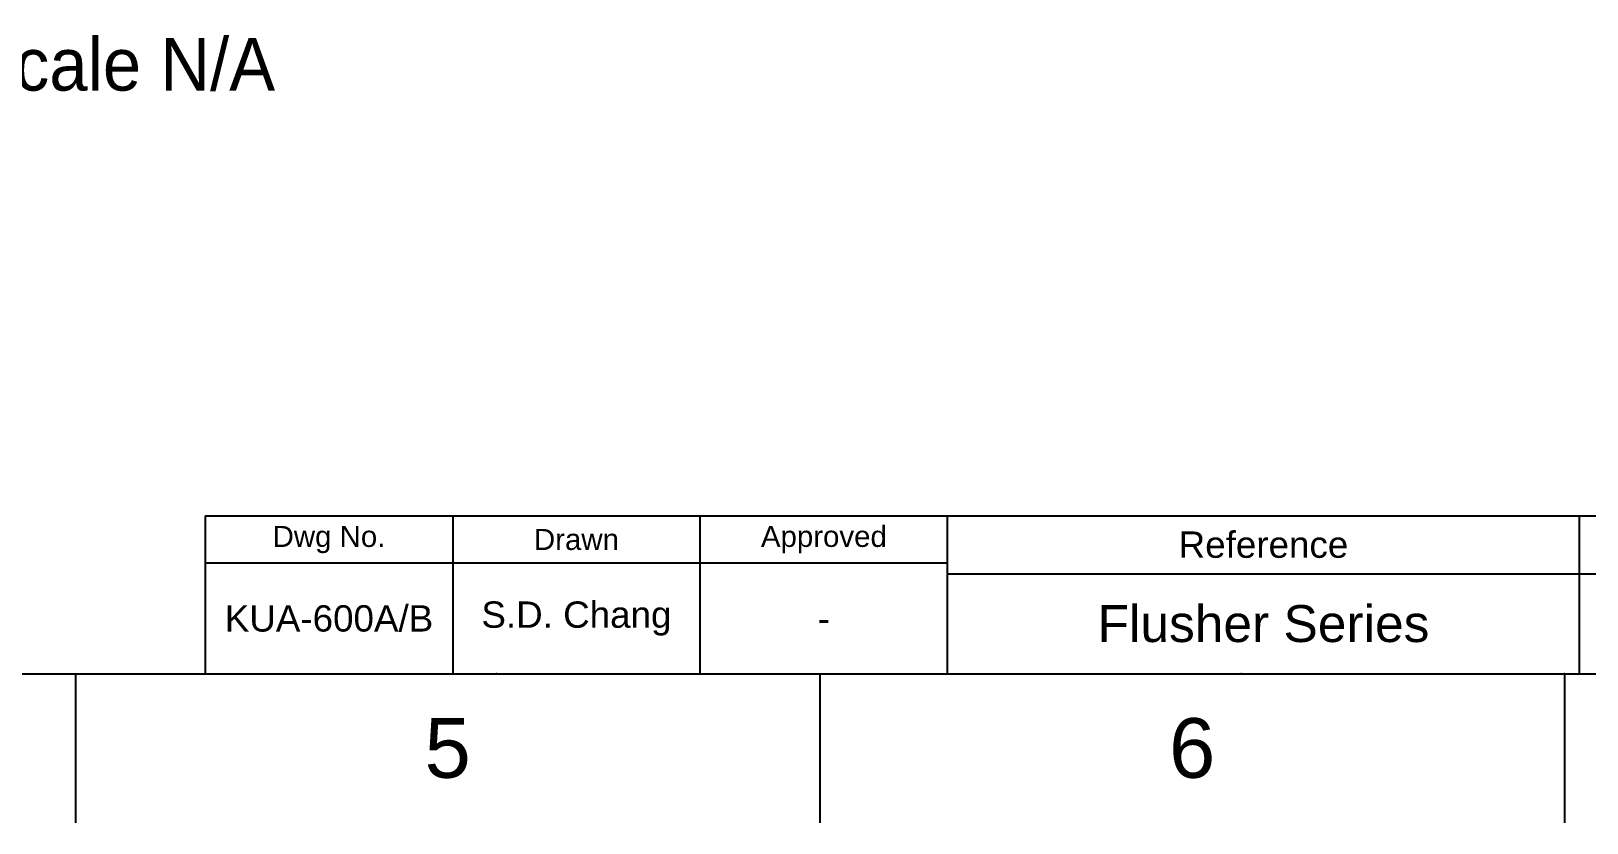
# Model space of a CAD drawing. Header units: millimetres. Extents: x 4305 to 4899, y 584 to 1004.
# Drawn here: x 4597.7 to 4745.5, y 584.2 to 659.3 of the extents above; entities that cross this region are included whole.
import ezdxf

# ---------------------------------------------------------------- set-up
doc = ezdxf.new("R2010")
doc.units = ezdxf.units.MM
doc.header["$LTSCALE"] = 0.1
for name, color, linetype in [('DIM', 3, 'Continuous'), ('FORM', 7, 'Continuous'), ('TEXT', 2, 'Continuous')]:
    doc.layers.add(name, color=color, linetype=linetype)
doc.styles.get("Standard").update_dxf_attribs({"font": 'arial_0.ttf'})

msp = doc.modelspace()

# ---------------------------------------------------------------- linework, layer by layer
for p, q in [((4319.08, 598.31), (4884.74, 598.31)), ((4601.91, 598.31), (4601.91, 584.17)), ((4672.62, 598.31), (4672.62, 584.17)), ((4743.32, 598.31), (4743.32, 584.17))]:
    msp.add_line(p, q)
for p in [(4641.91, 598.31), (4712.62, 598.31), (4743.32, 598.31)]:
    msp.add_point(p)
at = {"layer": 'FORM'}
for p, q in [((4614.24, 613.31), (4884.74, 613.31)), ((4614.24, 613.31), (4614.24, 598.31)), ((4637.74, 613.31), (4637.74, 598.31)), ((4661.24, 598.31), (4661.24, 613.31)), ((4684.74, 598.31), (4684.74, 613.31)), ((4744.74, 598.31), (4744.74, 613.31)), ((4744.74, 598.31), (4744.74, 613.31)), ((4744.74, 598.31), (4744.74, 613.31)), ((4684.74, 608.81), (4614.24, 608.81)), ((4684.74, 607.81), (4824.74, 607.81))]:
    msp.add_line(p, q, dxfattribs=at)
at = {"layer": 'TEXT'}
msp.add_point((4661.24, 608.81), dxfattribs=at)

# ---------------------------------------------------------------- texts
at = {"char_height": 5.66, "attachment_point": 5}
for s, insert in [('5', (4637.26, 591.24)), ('6', (4707.97, 591.24))]:
    msp.add_mtext_dynamic_manual_height_columns(s, width=50, gutter_width=12.5, heights=[0], dxfattribs=dict(at, insert=insert))
at = {"layer": 'DIM', "insert": (4571.15, 658.67), "char_height": 5, "attachment_point": 1}
msp.add_mtext_dynamic_manual_height_columns('{\\fGulim|b0|i0|c129|p50;시공도 Scale N/A}', width=91.5857, gutter_width=12.5, heights=[0], dxfattribs=at)
at = {"layer": 'TEXT', "attachment_point": 5}
for s, width, insert, char_height in [('Dwg No.', 23.5, (4625.99, 611.06), 2), ('Drawn', 23.5, (4649.49, 611.06), 2), ('Approved', 23.5, (4672.99, 611.06), 2), ('Reference', 60, (4714.74, 610.56), 2.5), ('KUA-600A/B', 23.5, (4625.99, 603.56), 2.5), ('S.D. Chang', 23.5, (4649.49, 603.56), 2.5), ('Flusher Series', 60, (4714.74, 603.06), 3.5), ('-', 23.5, (4672.99, 603.56), 2.5)]:
    msp.add_mtext_dynamic_manual_height_columns(s, width=width, gutter_width=12.5, heights=[0], dxfattribs=dict(at, insert=insert, char_height=char_height))

doc.saveas('drawing.dxf')
